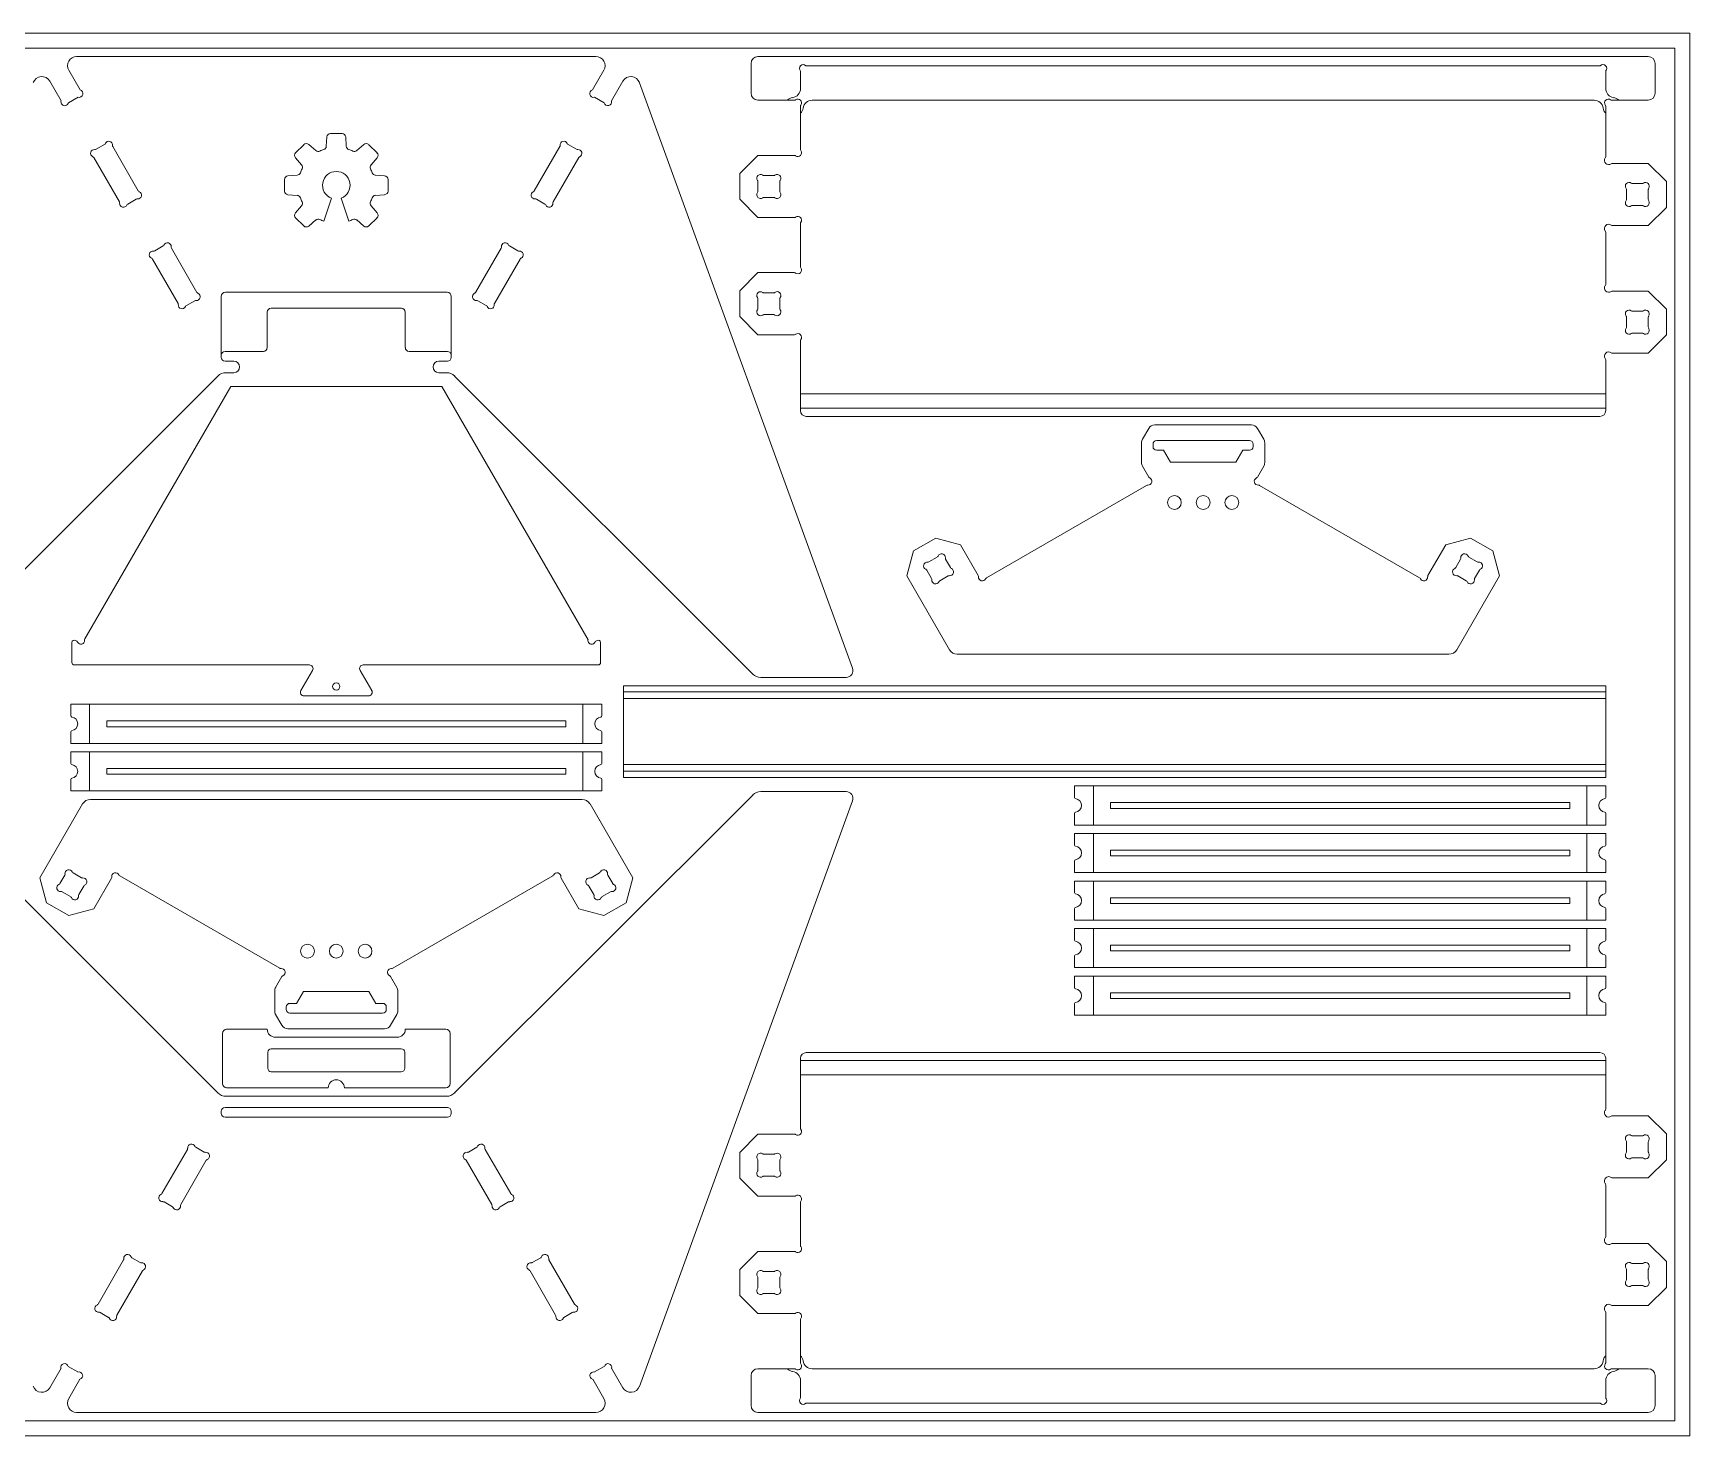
# Paper-space layout 'profile_outside' of a CAD drawing. Header units: millimetres. Extents: x -3 to 2437, y -2 to 1218.
# Drawn here: x 996 to 2437, y -2 to 1218 of the extents above; entities that cross this region are included whole.
import ezdxf

# ---------------------------------------------------------------- set-up
doc = ezdxf.new("R2010")
doc.units = ezdxf.units.MM

psp = doc.layouts.new('profile_outside')

# ---------------------------------------------------------------- linework, layer by layer
at = {"color": 7, "linetype": 'Continuous', "lineweight": 15}
for p, q in [((2436.7, 1218.3), (-3.3, 1218.3)), ((2436.7, -1.7), (2436.7, 1218.3)), ((2423.7, 1205.3), (9.7, 1205.3)), ((1485.7, 1198), (1034.3, 1198)), ((2400.6, 1198), (1626.6, 1198)), ((2423.7, 11.3), (2423.7, 1205.3)), ((1027.4, 1186), (1037.2, 1168.9)), ((1482.8, 1168.9), (1492.6, 1186)), ((1620.6, 1192), (1620.6, 1166)), ((1663.6, 1185.3), (1663.6, 1170.1)), ((2358.9, 1190), (1668.2, 1190)), ((2363.6, 1170.1), (2363.6, 1185.3)), ((2406.6, 1166), (2406.6, 1192)), ((1020.8, 1159.4), (1010.9, 1176.5)), ((1509.1, 1176.5), (1499.2, 1159.4)), ((1708.9, 666), (1523.5, 1175.2)), ((1035.5, 1162.6), (1027.1, 1157.7)), ((1492.9, 1157.7), (1484.5, 1162.6)), ((1626.6, 1160), (1652.3, 1160)), ((1658.3, 1160), (1652.3, 1160)), ((1663.6, 1148.7), (1663.6, 1154.7)), ((1673.7, 1160), (2353.4, 1160)), ((2363.6, 1154.7), (2363.6, 1148.7)), ((2374.9, 1160), (2368.8, 1160)), ((2374.9, 1160), (2400.6, 1160)), ((1663.6, 1148.7), (1663.6, 1117.3)), ((2363.6, 1110.8), (2363.6, 1148.7)), ((1251.8, 1128), (1251.3, 1119.9)), ((1265, 1131), (1255, 1131)), ((1268.7, 1119.9), (1268.2, 1128)), ((1049.2, 1110.1), (1071.4, 1071.6)), ((1058.5, 1121.5), (1051.2, 1117.3)), ((1087.9, 1081.1), (1065.7, 1119.6)), ((1224.5, 1109.9), (1229.8, 1103.8)), ((1231.7, 1121.3), (1224.6, 1114.3)), ((1242.2, 1116.2), (1236, 1121.5)), ((1284, 1121.5), (1277.8, 1116.2)), ((1295.4, 1114.3), (1288.3, 1121.3)), ((1290.2, 1103.8), (1295.5, 1109.9)), ((1454.3, 1119.6), (1432.1, 1081.1)), ((1448.6, 1071.6), (1470.8, 1110.1)), ((1468.8, 1117.3), (1461.5, 1121.5)), ((1626.6, 1112), (1610.7, 1096.2)), ((1658.3, 1112), (1626.6, 1112)), ((1226.1, 1094.7), (1218, 1094.1)), ((1302, 1094.1), (1293.9, 1094.7)), ((1610.7, 1096.2), (1610.7, 1073.8)), ((2400.6, 1105), (2369.4, 1105)), ((2416.4, 1089.2), (2400.6, 1105)), ((1215, 1091), (1215, 1081)), ((1305, 1081), (1305, 1091)), ((1626.6, 1089.2), (1626.6, 1080.8)), ((1640.3, 1094.5), (1631.8, 1094.5)), ((1645.6, 1080.8), (1645.6, 1089.2)), ((2381.6, 1082.2), (2381.6, 1073.8)), ((2395.3, 1087.5), (2386.8, 1087.5)), ((2400.6, 1073.8), (2400.6, 1082.2)), ((2416.4, 1066.8), (2416.4, 1089.2)), ((1078.7, 1069.7), (1086, 1073.9)), ((1218, 1077.8), (1226.1, 1077.2)), ((1229.8, 1068.2), (1224.5, 1062)), ((1249.2, 1054.8), (1255.7, 1074.8)), ((1264.3, 1074.8), (1270.8, 1054.8)), ((1295.5, 1062), (1290.2, 1068.2)), ((1293.9, 1077.2), (1302, 1077.8)), ((1434, 1073.9), (1441.3, 1069.7)), ((1610.7, 1073.8), (1626.6, 1058)), ((1631.8, 1075.5), (1640.3, 1075.5)), ((2386.8, 1068.5), (2395.3, 1068.5)), ((2400.6, 1051), (2416.4, 1066.8)), ((1224.6, 1057.7), (1231.7, 1050.6)), ((1236, 1050.5), (1242.2, 1055.8)), ((1277.8, 1055.8), (1284, 1050.5)), ((1288.3, 1050.6), (1295.4, 1057.7)), ((1626.6, 1058), (1658.3, 1058)), ((1663.6, 1052.7), (1663.6, 1015.3)), ((2363.6, 999.8), (2363.6, 1045.1)), ((2369.4, 1051), (2400.6, 1051)), ((1109.5, 1033.2), (1102.2, 1029)), ((1138.9, 992.8), (1116.7, 1031.3)), ((1403.3, 1031.3), (1381.1, 992.8)), ((1417.8, 1029), (1410.5, 1033.2)), ((1100.2, 1021.8), (1122.4, 983.3)), ((1397.6, 983.3), (1419.8, 1021.8)), ((1626.6, 1010), (1610.7, 994.2)), ((1658.3, 1010), (1626.6, 1010)), ((1610.7, 994.2), (1610.7, 971.8)), ((2400.6, 994), (2369.4, 994)), ((2416.4, 978.2), (2400.6, 994)), ((1129.7, 981.4), (1137, 985.6)), ((1160, 936.3), (1160, 989.3)), ((1356.3, 993), (1163.7, 993)), ((1360, 989.3), (1360, 936.3)), ((1383, 985.6), (1390.3, 981.4)), ((1626.6, 987.2), (1626.6, 978.8)), ((1640.3, 992.5), (1631.8, 992.5)), ((1645.6, 978.8), (1645.6, 987.2)), ((1200, 975.7), (1200, 944.8)), ((1316.7, 979), (1203.3, 979)), ((1320, 944.8), (1320, 975.7)), ((1610.7, 971.8), (1626.6, 956)), ((1631.8, 973.5), (1640.3, 973.5)), ((2381.6, 971.2), (2381.6, 962.8)), ((2395.3, 976.5), (2386.8, 976.5)), ((2400.6, 962.8), (2400.6, 971.2)), ((2416.4, 955.8), (2416.4, 978.2)), ((1626.6, 956), (1658.3, 956)), ((1663.6, 950.7), (1663.6, 904.5)), ((2386.8, 957.5), (2395.3, 957.5)), ((2400.6, 940), (2416.4, 955.8)), ((1196.7, 941.5), (1163.3, 941.5)), ((1356.7, 941.5), (1323.3, 941.5)), ((2369.4, 940), (2400.6, 940)), ((1170.9, 933), (1163.3, 933)), ((1164.1, 923), (1170.9, 923)), ((1356.7, 933), (1349.2, 933)), ((1349.2, 923), (1355.9, 923)), ((2363.6, 904.5), (2363.6, 934.1)), ((897.9, 660.9), (1157.1, 920)), ((1041.4, 691.4), (1168.2, 911)), ((1168.2, 911), (1351.8, 911)), ((1351.8, 911), (1478.9, 690.8)), ((1362.9, 920), (1622.1, 660.9)), ((2363.6, 904.5), (1663.6, 904.5)), ((1663.6, 904.5), (1663.6, 892)), ((2363.6, 904.5), (2363.6, 892)), ((1663.6, 892), (1663.6, 890)), ((2363.6, 892), (1663.6, 892)), ((1668.6, 885), (2358.6, 885)), ((2363.6, 890), (2363.6, 892)), ((1966.3, 874.6), (1960.9, 865.2)), ((2055.6, 877.6), (1971.5, 877.6)), ((2066.3, 865.2), (2060.8, 874.6)), ((1960.1, 862.2), (1960.1, 844.7)), ((1970.1, 860.9), (1970.1, 858.7)), ((2053.9, 864.1), (1973.2, 864.1)), ((1973.2, 855.6), (1979.1, 855.6)), ((1979.1, 855.6), (1985.1, 845.1)), ((2042, 845.1), (2048.1, 855.6)), ((2048.1, 855.6), (2053.9, 855.6)), ((2057.1, 858.7), (2057.1, 860.9)), ((2067.1, 844.7), (2067.1, 862.2)), ((1960.9, 841.7), (1966.3, 832.2)), ((1985.1, 845.1), (2042, 845.1)), ((2060.8, 832.2), (2066.3, 841.7)), ((1964.4, 825), (1825.3, 744.7)), ((2201.8, 744.7), (2062.7, 825)), ((1781.1, 779.2), (1761.7, 768)), ((1802.7, 773.4), (1781.1, 779.2)), ((2246.1, 779.2), (2224.5, 773.4)), ((2265.4, 768), (2246.1, 779.2)), ((1761.7, 768), (1755.9, 746.4)), ((1818.1, 746.6), (1802.7, 773.4)), ((2224.5, 773.4), (2209, 746.6)), ((2271.2, 746.4), (2265.4, 768)), ((1773.3, 751.3), (1777.5, 744)), ((1782.5, 762.7), (1775.2, 758.5)), ((1794, 753.5), (1789.7, 760.8)), ((2237.4, 760.8), (2233.2, 753.5)), ((2251.9, 758.5), (2244.6, 762.7)), ((2249.6, 744), (2253.8, 751.3)), ((1755.9, 746.4), (1793, 682.1)), ((1784.7, 742), (1792, 746.2)), ((2234.1, 682.1), (2271.2, 746.4)), ((2235.1, 746.2), (2242.4, 742)), ((1030.2, 670.9), (1030.2, 688.4)), ((1033.2, 690.2), (1034.4, 689.5)), ((1485, 689.2), (1486.8, 690.2)), ((1489.8, 688.4), (1489.8, 670.9)), ((1799.9, 678.1), (2227.2, 678.1)), ((1236.6, 668.9), (1032.2, 668.9)), ((1229.3, 646.7), (1239.3, 664.1)), ((1280.7, 664.1), (1290.8, 646.7)), ((1487.8, 668.9), (1283.4, 668.9)), ((1509.6, 650.6), (2363.6, 650.6)), ((1509.6, 645.3), (1509.6, 650.6)), ((1629.1, 658), (1703.2, 658)), ((2363.6, 645.3), (2363.6, 650.6)), ((1029.2, 624.5), (1029.2, 634.6)), ((1029.2, 634.6), (1045.6, 634.6)), ((1045.6, 600.6), (1045.6, 634.6)), ((1474.4, 634.6), (1045.6, 634.6)), ((1288, 641.9), (1232, 641.9)), ((1474.4, 600.6), (1474.4, 634.6)), ((1490.8, 634.6), (1474.4, 634.6)), ((1490.8, 624.5), (1490.8, 634.6)), ((1509.6, 639.5), (1509.6, 645.3)), ((1509.6, 645.3), (2363.6, 645.3)), ((1509.6, 639.5), (1509.6, 582.1)), ((1509.6, 639.5), (2363.6, 639.5)), ((2363.6, 639.5), (2363.6, 645.3)), ((2363.6, 582.1), (2363.6, 639.5)), ((1060.4, 615.1), (1060.4, 620.1)), ((1459.6, 620.1), (1060.4, 620.1)), ((1459.6, 615.1), (1459.6, 620.1)), ((1029.2, 600.6), (1029.2, 610.6)), ((1060.4, 615.1), (1459.6, 615.1)), ((1490.8, 600.6), (1490.8, 610.6)), ((1045.6, 600.6), (1029.2, 600.6)), ((1029.2, 583.1), (1029.2, 593.2)), ((1029.2, 593.2), (1045.6, 593.2)), ((1045.6, 600.6), (1474.4, 600.6)), ((1045.6, 559.2), (1045.6, 593.2)), ((1474.4, 593.2), (1045.6, 593.2)), ((1474.4, 600.6), (1490.8, 600.6)), ((1474.4, 559.2), (1474.4, 593.2)), ((1490.8, 593.2), (1474.4, 593.2)), ((1490.8, 583.1), (1490.8, 593.2)), ((1060.4, 573.7), (1060.4, 578.7)), ((1459.6, 578.7), (1060.4, 578.7)), ((1459.6, 573.7), (1459.6, 578.7)), ((1509.6, 582.1), (2363.6, 582.1)), ((1509.6, 576.3), (1509.6, 582.1)), ((1509.6, 576.3), (2363.6, 576.3)), ((1509.6, 571), (1509.6, 576.3)), ((2363.6, 576.3), (2363.6, 582.1)), ((2363.6, 571), (2363.6, 576.3)), ((1029.2, 559.2), (1029.2, 569.3)), ((1060.4, 573.7), (1459.6, 573.7)), ((1490.8, 559.2), (1490.8, 569.3)), ((1509.6, 571), (2363.6, 571)), ((1901.9, 553.6), (1901.9, 563.6)), ((1901.9, 563.6), (1918.4, 563.6)), ((1918.4, 529.6), (1918.4, 563.6)), ((2347.1, 563.6), (1918.4, 563.6)), ((2347.1, 529.6), (2347.1, 563.6)), ((2363.6, 563.6), (2347.1, 563.6)), ((2363.6, 553.6), (2363.6, 563.6)), ((1157.1, 296.6), (897.9, 555.7)), ((1039.4, 547.9), (1002.3, 483.6)), ((1045.6, 559.2), (1029.2, 559.2)), ((1045.6, 559.2), (1474.4, 559.2)), ((1473.6, 551.9), (1046.4, 551.9)), ((1622.1, 555.7), (1362.9, 296.6)), ((1474.4, 559.2), (1490.8, 559.2)), ((1517.7, 483.6), (1480.6, 547.9)), ((1523.5, 41.4), (1708.9, 550.6)), ((1703.2, 558.7), (1629.1, 558.7)), ((1933.2, 544.1), (1933.2, 549.1)), ((2332.3, 549.1), (1933.2, 549.1)), ((2332.3, 544.1), (2332.3, 549.1)), ((1901.9, 529.6), (1901.9, 539.7)), ((1933.2, 544.1), (2332.3, 544.1)), ((2363.6, 529.6), (2363.6, 539.7)), ((1918.4, 529.6), (1901.9, 529.6)), ((1901.9, 512.2), (1901.9, 522.3)), ((1901.9, 522.3), (1918.4, 522.3)), ((1918.4, 529.6), (2347.1, 529.6)), ((1918.4, 488.3), (1918.4, 522.3)), ((2347.1, 522.3), (1918.4, 522.3)), ((2347.1, 529.6), (2363.6, 529.6)), ((2347.1, 488.3), (2347.1, 522.3)), ((2363.6, 522.3), (2347.1, 522.3)), ((2363.6, 512.2), (2363.6, 522.3)), ((1933.2, 502.8), (1933.2, 507.8)), ((2332.3, 507.8), (1933.2, 507.8)), ((2332.3, 502.8), (2332.3, 507.8)), ((1901.9, 488.3), (1901.9, 498.3)), ((1933.2, 502.8), (2332.3, 502.8)), ((2363.6, 488.3), (2363.6, 498.3)), ((1002.3, 483.6), (1008.1, 462)), ((1023.9, 486), (1019.7, 478.7)), ((1038.5, 483.8), (1031.2, 488)), ((1036.2, 469.2), (1040.4, 476.5)), ((1049.1, 456.6), (1064.6, 483.4)), ((1071.8, 485.3), (1210.8, 405)), ((1309.2, 405), (1448.2, 485.3)), ((1455.5, 483.4), (1470.9, 456.6)), ((1479.6, 476.5), (1483.8, 469.2)), ((1488.8, 488), (1481.5, 483.8)), ((1500.3, 478.7), (1496.1, 486)), ((1511.9, 462), (1517.7, 483.6)), ((1918.4, 488.3), (1901.9, 488.3)), ((1901.9, 470.9), (1901.9, 480.9)), ((1901.9, 480.9), (1918.4, 480.9)), ((1918.4, 488.3), (2347.1, 488.3)), ((1918.4, 446.9), (1918.4, 480.9)), ((2347.1, 480.9), (1918.4, 480.9)), ((2347.1, 488.3), (2363.6, 488.3)), ((2347.1, 446.9), (2347.1, 480.9)), ((2363.6, 480.9), (2347.1, 480.9)), ((2363.6, 470.9), (2363.6, 480.9)), ((1008.1, 462), (1027.5, 450.8)), ((1021.7, 471.5), (1029, 467.3)), ((1491, 467.3), (1498.3, 471.5)), ((1492.5, 450.8), (1511.9, 462)), ((1933.2, 461.4), (1933.2, 466.4)), ((2332.3, 466.4), (1933.2, 466.4)), ((1933.2, 461.4), (2332.3, 461.4)), ((2332.3, 461.4), (2332.3, 466.4)), ((1027.5, 450.8), (1049.1, 456.6)), ((1470.9, 456.6), (1492.5, 450.8)), ((1901.9, 446.9), (1901.9, 457)), ((1918.4, 446.9), (1901.9, 446.9)), ((1918.4, 446.9), (2347.1, 446.9)), ((2347.1, 446.9), (2363.6, 446.9)), ((2363.6, 446.9), (2363.6, 457)), ((1901.9, 429.5), (1901.9, 439.6)), ((1901.9, 439.6), (1918.4, 439.6)), ((1918.4, 405.6), (1918.4, 439.6)), ((2347.1, 439.6), (1918.4, 439.6)), ((2347.1, 405.6), (2347.1, 439.6)), ((2363.6, 439.6), (2347.1, 439.6)), ((2363.6, 429.5), (2363.6, 439.6)), ((1933.2, 420.1), (1933.2, 425.1)), ((2332.3, 425.1), (1933.2, 425.1)), ((1933.2, 420.1), (2332.3, 420.1)), ((2332.3, 420.1), (2332.3, 425.1)), ((1901.9, 405.6), (1901.9, 415.7)), ((1918.4, 405.6), (1901.9, 405.6)), ((1918.4, 405.6), (2347.1, 405.6)), ((2347.1, 405.6), (2363.6, 405.6)), ((2363.6, 405.6), (2363.6, 415.7)), ((1212.8, 397.8), (1207.3, 388.3)), ((1312.7, 388.3), (1307.2, 397.8)), ((1901.9, 388.2), (1901.9, 398.2)), ((1901.9, 398.2), (1918.4, 398.2)), ((1918.4, 364.2), (1918.4, 398.2)), ((2347.1, 398.2), (1918.4, 398.2)), ((2347.1, 364.2), (2347.1, 398.2)), ((2363.6, 398.2), (2347.1, 398.2)), ((2363.6, 388.2), (2363.6, 398.2)), ((1206.5, 385.3), (1206.5, 367.8)), ((1231.6, 384.9), (1225.5, 374.4)), ((1288.4, 384.9), (1231.6, 384.9)), ((1294.5, 374.4), (1288.4, 384.9)), ((1313.5, 367.8), (1313.5, 385.3)), ((1933.2, 378.7), (1933.2, 383.7)), ((2332.3, 383.7), (1933.2, 383.7)), ((1933.2, 378.7), (2332.3, 378.7)), ((2332.3, 378.7), (2332.3, 383.7)), ((1207.3, 364.8), (1212.8, 355.4)), ((1216.5, 371.3), (1216.5, 369.1)), ((1225.5, 374.4), (1219.7, 374.4)), ((1219.7, 365.9), (1300.3, 365.9)), ((1300.3, 374.4), (1294.5, 374.4)), ((1303.5, 369.1), (1303.5, 371.3)), ((1307.2, 355.4), (1312.7, 364.8)), ((1901.9, 364.2), (1901.9, 374.3)), ((1918.4, 364.2), (1901.9, 364.2)), ((1918.4, 364.2), (2347.1, 364.2)), ((2347.1, 364.2), (2363.6, 364.2)), ((2363.6, 364.2), (2363.6, 374.3)), ((1161, 348.4), (1161, 304.7)), ((1200, 352), (1164.7, 352)), ((1218, 352.4), (1302, 352.4)), ((1320, 352), (1355.3, 352)), ((1359, 348.4), (1359, 304.7)), ((1200.5, 318), (1200.5, 332)), ((1203.5, 335), (1316.5, 335)), ((1313, 345), (1207, 345)), ((1319.5, 318), (1319.5, 332)), ((1668.6, 331.7), (2358.6, 331.7)), ((1663.6, 324.7), (1663.6, 326.7)), ((2363.6, 324.7), (1663.6, 324.7)), ((1663.6, 312.2), (1663.6, 324.7)), ((2363.6, 326.7), (2363.6, 324.7)), ((2363.6, 312.2), (2363.6, 324.7)), ((1316.5, 315), (1203.5, 315)), ((1663.6, 266), (1663.6, 312.2)), ((2363.6, 312.2), (1663.6, 312.2)), ((2363.6, 312.2), (2363.6, 282.5)), ((1355.9, 293.7), (1164.1, 293.7)), ((1164.7, 301), (1253, 301)), ((1355.3, 301), (1267, 301)), ((1160, 280.7), (1160, 278.7)), ((1163.3, 283.9), (1356.7, 283.9)), ((1356.7, 275.4), (1163.3, 275.4)), ((1360, 280.7), (1360, 278.7)), ((2369.4, 276.7), (2400.6, 276.7)), ((2400.6, 276.7), (2416.4, 260.9)), ((1610.7, 244.9), (1626.6, 260.7)), ((1626.6, 260.7), (1658.3, 260.7)), ((2416.4, 260.9), (2416.4, 238.5)), ((1130.6, 247.5), (1108.4, 209)), ((1145.1, 245.2), (1137.8, 249.4)), ((1382.2, 249.4), (1374.9, 245.2)), ((1411.6, 209), (1389.4, 247.5)), ((1610.7, 222.5), (1610.7, 244.9)), ((2381.6, 245.5), (2381.6, 253.9)), ((2386.8, 259.2), (2395.3, 259.2)), ((2400.6, 253.9), (2400.6, 245.5)), ((1124.8, 199.5), (1147, 238)), ((1373, 238), (1395.2, 199.5)), ((1626.6, 229.5), (1626.6, 237.9)), ((1631.8, 243.2), (1640.3, 243.2)), ((1645.6, 237.9), (1645.6, 229.5)), ((2395.3, 240.2), (2386.8, 240.2)), ((2416.4, 238.5), (2400.6, 222.7)), ((1626.6, 206.7), (1610.7, 222.5)), ((1640.3, 224.2), (1631.8, 224.2)), ((2363.6, 216.8), (2363.6, 171.5)), ((2400.6, 222.7), (2369.4, 222.7)), ((1110.3, 201.8), (1117.6, 197.6)), ((1402.4, 197.6), (1409.7, 201.8)), ((1658.3, 206.7), (1626.6, 206.7)), ((1663.6, 164), (1663.6, 201.4)), ((1610.7, 142.9), (1626.6, 158.7)), ((1626.6, 158.7), (1658.3, 158.7)), ((2369.4, 165.7), (2400.6, 165.7)), ((2400.6, 165.7), (2416.4, 149.9)), ((1075.1, 151.3), (1052.9, 112.9)), ((1089.6, 149.1), (1082.3, 153.3)), ((1437.7, 153.3), (1430.4, 149.1)), ((1467.1, 112.9), (1444.9, 151.3)), ((2386.8, 148.2), (2395.3, 148.2)), ((2416.4, 149.9), (2416.4, 127.5)), ((1069.3, 103.4), (1091.5, 141.8)), ((1428.5, 141.8), (1450.7, 103.4)), ((1610.7, 120.5), (1610.7, 142.9)), ((1626.6, 127.5), (1626.6, 135.9)), ((1631.8, 141.2), (1640.3, 141.2)), ((1645.6, 135.9), (1645.6, 127.5)), ((2381.6, 134.5), (2381.6, 142.9)), ((2400.6, 142.9), (2400.6, 134.5)), ((1626.6, 104.7), (1610.7, 120.5)), ((1640.3, 122.2), (1631.8, 122.2)), ((2395.3, 129.2), (2386.8, 129.2)), ((2416.4, 127.5), (2400.6, 111.7)), ((1054.8, 105.6), (1062.1, 101.4)), ((1457.9, 101.4), (1465.2, 105.6)), ((1658.3, 104.7), (1626.6, 104.7)), ((2363.6, 105.8), (2363.6, 68)), ((2400.6, 111.7), (2369.4, 111.7)), ((1663.6, 68), (1663.6, 99.4)), ((1027, 58.8), (1035.4, 53.9)), ((1484.6, 53.9), (1493, 58.8)), ((1663.6, 68), (1663.6, 62)), ((2363.6, 62), (2363.6, 68)), ((1010.9, 40.2), (1020.7, 57.1)), ((1037.1, 47.6), (1027.4, 30.7)), ((1492.6, 30.7), (1482.9, 47.6)), ((1499.3, 57.1), (1509.1, 40.2)), ((1620.6, 24.7), (1620.6, 50.7)), ((1626.6, 56.7), (1652.3, 56.7)), ((1658.3, 56.7), (1652.3, 56.7)), ((1663.6, 31.3), (1663.6, 46.5)), ((1673.7, 56.7), (2353.4, 56.7)), ((2363.6, 46.5), (2363.6, 31.3)), ((2374.9, 56.7), (2368.8, 56.7)), ((2374.9, 56.7), (2400.6, 56.7)), ((2406.6, 50.7), (2406.6, 24.7)), ((1034.3, 18.7), (1485.7, 18.7)), ((2400.6, 18.7), (1626.6, 18.7)), ((2358.9, 26.7), (1668.2, 26.7)), ((9.7, 11.3), (2423.7, 11.3)), ((-3.3, -1.7), (2436.7, -1.7))]:
    psp.add_line(p, q, dxfattribs=at)
for centre, radius in [((1988.6, 810.1), 6), ((2013.6, 810.1), 6), ((2038.6, 810.1), 6), ((1260, 650.1), 3.17), ((1235, 419.9), 6), ((1260, 419.9), 6), ((1285, 419.9), 6)]:
    psp.add_circle(centre, radius, dxfattribs=at)
for centre, radius, start, end in [((1034.3, 1190), 8, 90, 210), ((1485.7, 1190), 8, 330, 90), ((1626.6, 1192), 6, 90, 180), ((2400.6, 1192), 6, 0, 90), ((1665.9, 1187.7), 3.28, 45, 225), ((2361.2, 1187.7), 3.28, 315, 135), ((1004, 1172.5), 8, 30, 160), ((1036.4, 1165.7), 3.28, 255, 75), ((1483.6, 1165.7), 3.27, 105, 285), ((1516, 1172.5), 8, 20, 150), ((1655.6, 1170.1), 8, 278.4211, 0), ((2371.6, 1170.1), 8, 180, 261.5789), ((1023.9, 1158.5), 3.28, 165, 345), ((1496.1, 1158.5), 3.28, 195, 15), ((1626.6, 1166), 6, 180, 270), ((1657.9, 1154.3), 8, 98.4211, 135), ((1658.3, 1161.8), 1.8, 270, 305.8072), ((1661.2, 1157.7), 3.28, 324.1928, 125.8072), ((1665.4, 1154.7), 1.8, 144.1928, 180), ((1657.9, 1154.3), 8, 315, 351.5789), ((1673.7, 1152), 8, 90, 171.5789), ((2353.4, 1152), 8, 8.4211, 90), ((2369.2, 1154.3), 8, 188.4211, 225), ((2365.9, 1157.7), 3.28, 54.1928, 215.8072), ((2361.8, 1154.7), 1.8, 0, 35.8072), ((2368.8, 1161.8), 1.8, 234.1928, 270), ((2369.2, 1154.3), 8, 45, 81.5789), ((2400.6, 1166), 6, 270, 0), ((1062.2, 1121), 3.27, 354.1928, 155.8072), ((1255, 1127.8), 3.18, 90, 176), ((1265, 1127.8), 3.18, 4, 90), ((1457.8, 1121), 3.27, 24.1928, 185.8072), ((1049.7, 1113.8), 3.27, 84.1928, 245.8072), ((1047.7, 1109.2), 1.8, 30, 65.8072), ((1050.3, 1118.9), 1.8, 264.1928, 300), ((1057.6, 1123.1), 1.8, 300, 335.8072), ((1067.2, 1120.5), 1.8, 174.1928, 210), ((1226.9, 1112), 3.18, 135, 221), ((1234, 1119.1), 3.18, 49, 135), ((1244.3, 1118.5), 3.17, 229, 295.7922), ((1260, 1086), 33, 109.2078, 115.7922), ((1248.1, 1120.1), 3.17, 289.2078, 356), ((1271.9, 1120.1), 3.18, 184, 250.7922), ((1260, 1086), 33, 64.2078, 70.7922), ((1275.7, 1118.5), 3.17, 244.2078, 311), ((1286, 1119.1), 3.18, 45, 131), ((1293.1, 1112), 3.17, 319, 45), ((1452.8, 1120.5), 1.8, 330, 5.8072), ((1462.4, 1123.1), 1.8, 204.1928, 240), ((1469.7, 1118.9), 1.8, 240, 275.8072), ((1470.3, 1113.8), 3.27, 294.1928, 95.8072), ((1472.3, 1109.2), 1.8, 114.1928, 150), ((1658.3, 1110.2), 1.8, 54.1928, 90), ((1661.2, 1114.3), 3.28, 234.1928, 35.8072), ((1665.4, 1117.3), 1.8, 180, 215.8072), ((2366.2, 1107.6), 3.68, 143.4561, 306.5439), ((2361.8, 1110.8), 1.8, 323.4561, 0), ((1225.8, 1097.9), 3.17, 274, 340.7922), ((1260, 1086), 33, 154.2078, 160.7922), ((1227.4, 1101.7), 3.18, 334.2078, 41), ((1260, 1086), 12, 290.9596, 249.0404), ((1292.6, 1101.7), 3.18, 139, 205.7922), ((1260, 1086), 33, 19.2078, 25.7922), ((1294.2, 1097.9), 3.17, 199.2078, 266), ((1628.9, 1092.2), 3.27, 54.1928, 215.8072), ((1631.8, 1096.3), 1.8, 234.1928, 270), ((1640.3, 1096.3), 1.8, 270, 305.8072), ((1643.2, 1092.2), 3.28, 324.1928, 125.8072), ((2369.4, 1103.2), 1.8, 90, 126.5439), ((1087.4, 1077.4), 3.27, 264.1928, 65.8072), ((1089.5, 1082), 1.8, 210, 245.8072), ((1218.2, 1091), 3.17, 94, 180), ((1218.2, 1081), 3.17, 180, 266), ((1301.8, 1091), 3.17, 0, 86), ((1301.8, 1081), 3.17, 274, 0), ((1432.6, 1077.4), 3.27, 114.1928, 275.8072), ((1430.6, 1082), 1.8, 294.1928, 330), ((1624.8, 1089.2), 1.8, 0, 35.8072), ((1624.8, 1080.8), 1.8, 324.1928, 0), ((1647.4, 1089.2), 1.8, 144.1928, 180), ((1647.4, 1080.8), 1.8, 180, 215.8072), ((2383.9, 1085.2), 3.28, 54.1928, 215.8072), ((2379.8, 1082.2), 1.8, 0, 35.8072), ((2386.8, 1089.3), 1.8, 234.1928, 270), ((2395.3, 1089.3), 1.8, 270, 305.8072), ((2398.2, 1085.2), 3.28, 324.1928, 125.8072), ((2402.4, 1082.2), 1.8, 144.1928, 180), ((1069.9, 1070.7), 1.8, 354.1928, 30), ((1074.9, 1070.2), 3.28, 174.1928, 335.8072), ((1079.6, 1068.1), 1.8, 120, 155.8072), ((1086.9, 1072.3), 1.8, 84.1928, 120), ((1225.8, 1074.1), 3.18, 19.2078, 86), ((1260, 1086), 33, 199.2078, 205.7922), ((1227.4, 1070.2), 3.18, 319, 25.7922), ((1292.6, 1070.2), 3.18, 154.2078, 221), ((1260, 1086), 33, 334.2078, 340.7922), ((1294.2, 1074.1), 3.17, 94, 160.7922), ((1433.1, 1072.3), 1.8, 60, 95.8072), ((1440.4, 1068.1), 1.8, 24.1928, 60), ((1445.1, 1070.2), 3.28, 204.1928, 5.8072), ((1450.1, 1070.7), 1.8, 150, 185.8072), ((1628.9, 1077.8), 3.28, 144.1928, 305.8072), ((1631.8, 1073.7), 1.8, 90, 125.8072), ((1640.3, 1073.7), 1.8, 54.1928, 90), ((1643.2, 1077.8), 3.28, 234.1928, 35.8072), ((2383.9, 1070.8), 3.28, 144.1928, 305.8072), ((2379.8, 1073.8), 1.8, 324.1928, 0), ((2386.8, 1066.7), 1.8, 90, 125.8072), ((2395.3, 1066.7), 1.8, 54.1928, 90), ((2398.2, 1070.8), 3.28, 234.1928, 35.8072), ((2402.4, 1073.8), 1.8, 180, 215.8072), ((1226.9, 1059.9), 3.17, 139, 225), ((1244.3, 1053.4), 3.17, 64.2078, 131), ((1260, 1086), 33, 244.2078, 250.9242), ((1260, 1086), 33, 289.0758, 295.7922), ((1275.7, 1053.4), 3.17, 49, 115.7922), ((1293.1, 1059.9), 3.18, 315, 41), ((1658.3, 1059.8), 1.8, 270, 305.8072), ((1661.2, 1055.7), 3.28, 324.1928, 125.8072), ((1665.4, 1052.7), 1.8, 144.1928, 180), ((2366.2, 1048.4), 3.68, 53.4561, 216.5439), ((1234, 1052.9), 3.18, 225, 311), ((1286, 1052.9), 3.18, 229, 315), ((2361.8, 1045.1), 1.8, 0, 36.5439), ((2369.4, 1052.8), 1.8, 233.4561, 270), ((1100.7, 1025.5), 3.27, 84.1928, 245.8072), ((1101.3, 1030.5), 1.8, 264.1928, 300), ((1108.6, 1034.8), 1.8, 300, 335.8072), ((1113.2, 1032.7), 3.28, 354.1928, 155.8072), ((1118.2, 1032.2), 1.8, 174.1928, 210), ((1401.8, 1032.2), 1.8, 330, 5.8072), ((1406.8, 1032.7), 3.28, 24.1928, 185.8072), ((1411.4, 1034.8), 1.8, 204.1928, 240), ((1418.7, 1030.5), 1.8, 240, 275.8072), ((1419.3, 1025.5), 3.27, 294.1928, 95.8072), ((1098.7, 1020.9), 1.8, 30, 65.8072), ((1421.3, 1020.9), 1.8, 114.1928, 150), ((1658.3, 1008.2), 1.8, 54.1928, 90), ((1661.2, 1012.3), 3.28, 234.1928, 35.8072), ((1665.4, 1015.3), 1.8, 180, 215.8072), ((2366.2, 996.6), 3.68, 143.4561, 306.5439), ((2361.8, 999.8), 1.8, 323.4561, 0), ((2369.4, 992.2), 1.8, 90, 126.5439), ((1120.9, 982.4), 1.8, 354.1928, 30), ((1125.9, 981.9), 3.28, 174.1928, 335.8072), ((1130.6, 979.8), 1.8, 120, 155.8072), ((1137.9, 984), 1.8, 84.1928, 120), ((1138.4, 989.1), 3.28, 264.1928, 65.8072), ((1140.5, 993.7), 1.8, 210, 245.8072), ((1163.7, 989.3), 3.68, 90, 180), ((1356.3, 989.3), 3.68, 0, 90), ((1381.6, 989.1), 3.28, 114.1928, 275.8072), ((1379.6, 993.7), 1.8, 294.1928, 330), ((1382.1, 984), 1.8, 60, 95.8072), ((1389.4, 979.8), 1.8, 24.1928, 60), ((1394.1, 981.9), 3.28, 204.1928, 5.8072), ((1399.1, 982.4), 1.8, 150, 185.8072), ((1628.9, 990.2), 3.27, 54.1928, 215.8072), ((1624.8, 987.2), 1.8, 360, 35.8072), ((1631.8, 994.3), 1.8, 234.1928, 270), ((1640.3, 994.3), 1.8, 270, 305.8072), ((1643.2, 990.2), 3.28, 324.1928, 125.8072), ((1647.4, 987.2), 1.8, 144.1928, 180), ((1203.3, 975.7), 3.28, 90, 180), ((1316.7, 975.7), 3.28, 0, 90), ((1628.9, 975.8), 3.28, 144.1928, 305.8072), ((1624.8, 978.8), 1.8, 324.1928, 0), ((1631.8, 971.7), 1.8, 90, 125.8072), ((1640.3, 971.7), 1.8, 54.1928, 90), ((1643.2, 975.8), 3.28, 234.1928, 35.8072), ((1647.4, 978.8), 1.8, 180, 215.8072), ((2383.9, 974.2), 3.28, 54.1928, 215.8072), ((2379.8, 971.2), 1.8, 0, 35.8072), ((2386.8, 978.3), 1.8, 234.1928, 270), ((2395.3, 978.3), 1.8, 270, 305.8072), ((2398.2, 974.2), 3.28, 324.1928, 125.8072), ((2402.4, 971.2), 1.8, 144.1928, 180), ((1658.3, 957.8), 1.8, 270, 305.8072), ((1661.2, 953.7), 3.28, 324.1928, 125.8072), ((1665.4, 950.7), 1.8, 144.1928, 180), ((2383.9, 959.8), 3.28, 144.1928, 305.8072), ((2379.8, 962.8), 1.8, 324.1928, 0), ((2386.8, 955.7), 1.8, 90, 125.8072), ((2395.3, 955.7), 1.8, 54.1928, 90), ((2398.2, 959.8), 3.27, 234.1928, 35.8072), ((2402.4, 962.8), 1.8, 180, 215.8072), ((1163.3, 938.2), 3.28, 90, 180), ((1163.3, 936.3), 3.28, 180, 270), ((1196.7, 944.8), 3.28, 270, 0), ((1323.3, 944.8), 3.27, 180, 270), ((1356.7, 938.2), 3.28, 0, 90), ((1356.7, 936.3), 3.28, 270, 0), ((2366.2, 937.4), 3.68, 53.4561, 216.5439), ((2369.4, 941.8), 1.8, 233.4561, 270), ((1164.1, 913), 10, 90, 135), ((1170.9, 928), 5, 270, 90), ((1349.2, 928), 5, 90, 270), ((1355.9, 913), 10, 45, 90), ((2361.8, 934.1), 1.8, 0, 36.5439), ((1668.6, 890), 5, 180, 270), ((2358.6, 890), 5, 270, 0), ((1966.1, 862.2), 6, 150, 180), ((1971.5, 871.6), 6, 90, 150), ((2055.6, 871.6), 6, 30, 90), ((2061.1, 862.2), 6, 0, 30), ((1973.2, 860.9), 3.18, 90, 180), ((1973.2, 858.7), 3.18, 180, 270), ((2053.9, 860.9), 3.17, 0, 90), ((2053.9, 858.7), 3.17, 270, 0), ((1966.1, 844.7), 6, 180, 210), ((2061.1, 844.7), 6, 330, 0), ((1965.3, 823.4), 1.8, 84.1928, 120), ((1965.8, 828.5), 3.27, 264.1928, 65.8072), ((1967.9, 833.1), 1.8, 210, 245.8072), ((2061.3, 828.5), 3.27, 114.1928, 275.8072), ((2059.2, 833.1), 1.8, 294.1928, 330), ((2061.8, 823.4), 1.8, 60, 95.8072), ((1781.6, 764.3), 1.8, 300, 335.8072), ((1786.3, 762.2), 3.28, 354.1928, 155.8072), ((2240.9, 762.2), 3.28, 24.1928, 185.8072), ((2245.5, 764.3), 1.8, 204.1928, 240), ((1773.8, 755), 3.27, 84.1928, 245.8072), ((1771.7, 750.4), 1.8, 30, 65.8072), ((1774.3, 760), 1.8, 264.1928, 300), ((1791.3, 761.7), 1.8, 174.1928, 210), ((1793.4, 749.7), 3.27, 264.1928, 65.8072), ((1795.5, 754.4), 1.8, 210, 245.8072), ((2233.7, 749.7), 3.28, 114.1928, 275.8072), ((2231.6, 754.4), 1.8, 294.1928, 330), ((2235.8, 761.7), 1.8, 330, 5.8072), ((2252.8, 760), 1.8, 240, 275.8072), ((2253.3, 755), 3.27, 294.1928, 95.8072), ((2255.4, 750.4), 1.8, 114.1928, 150), ((1775.9, 743.1), 1.8, 354.1928, 30), ((1781, 742.6), 3.28, 174.1928, 335.8072), ((1785.6, 740.5), 1.8, 120, 155.8072), ((1792.9, 744.7), 1.8, 84.1928, 120), ((1816.6, 745.7), 1.8, 354.1928, 30), ((1821.6, 745.2), 3.27, 174.1928, 335.8072), ((1826.2, 743.1), 1.8, 120, 155.8072), ((2200.9, 743.1), 1.8, 24.1928, 60), ((2205.5, 745.2), 3.28, 204.1928, 5.8072), ((2210.6, 745.7), 1.8, 150, 185.8072), ((2234.2, 744.7), 1.8, 60, 95.8072), ((2241.5, 740.5), 1.8, 24.1928, 60), ((2246.1, 742.6), 3.28, 204.1928, 5.8072), ((2251.2, 743.1), 1.8, 150, 185.8072), ((1043, 690.5), 1.8, 150, 185.6022), ((1032.2, 688.4), 2, 60, 180), ((1033.5, 687.9), 1.8, 24.3978, 60), ((1038, 690), 3.17, 204.3978, 5.6022), ((1482, 690), 3.18, 165, 345), ((1487.8, 688.4), 2, 0, 120), ((1799.9, 686.1), 8, 210, 270), ((2227.2, 686.1), 8, 270, 330), ((1032.2, 670.9), 2, 180, 270), ((1236.6, 665.7), 3.17, 330, 90), ((1283.4, 665.7), 3.17, 90, 210), ((1487.8, 670.9), 2, 270, 0), ((1703.2, 664), 6, 270, 20), ((1629.1, 668), 10, 225, 270), ((1232, 645.1), 3.18, 150, 270), ((1288, 645.1), 3.18, 270, 30), ((1030.2, 624.5), 1, 180, 261.7868), ((1029.2, 617.6), 6, 278.2132, 81.7868), ((1490.8, 617.6), 6, 98.2132, 261.7868), ((1489.8, 624.5), 1, 278.2132, 0), ((1030.2, 610.6), 1, 98.2132, 180), ((1489.8, 610.6), 1, 0, 81.7868), ((1030.2, 583.1), 1, 180, 261.7868), ((1029.2, 576.2), 6, 278.2132, 81.7868), ((1490.8, 576.2), 6, 98.2132, 261.7868), ((1489.8, 583.1), 1, 278.2132, 0), ((1030.2, 569.3), 1, 98.2132, 180), ((1489.8, 569.3), 1, 0, 81.7868), ((1046.4, 543.9), 8, 90, 150), ((1473.6, 543.9), 8, 30, 90), ((1629.1, 548.7), 10, 90, 135), ((1703.2, 552.7), 6, 340, 90), ((1902.9, 553.6), 1, 180, 261.7868), ((1901.9, 546.6), 6, 278.2132, 81.7868), ((2363.6, 546.6), 6, 98.2132, 261.7868), ((2362.6, 553.6), 1, 278.2132, 0), ((1902.9, 539.7), 1, 98.2132, 180), ((2362.6, 539.7), 1, 0, 81.7868), ((1902.9, 512.2), 1, 180, 261.7868), ((1901.9, 505.3), 6, 278.2132, 81.7868), ((2363.6, 505.3), 6, 98.2132, 261.7868), ((2362.6, 512.2), 1, 278.2132, 0), ((1027.4, 487.4), 3.28, 24.1928, 185.8072), ((1492.6, 487.4), 3.28, 354.1928, 155.8072), ((1902.9, 498.3), 1, 98.2132, 180), ((2362.6, 498.3), 1, 0, 81.7868), ((1020.2, 475), 3.28, 114.1928, 275.8072), ((1018.2, 479.6), 1.8, 294.1928, 330), ((1022.4, 486.9), 1.8, 330, 5.8072), ((1032.1, 489.5), 1.8, 204.1928, 240), ((1039.4, 485.3), 1.8, 240, 275.8072), ((1039.9, 480.3), 3.28, 294.1928, 95.8072), ((1042, 475.6), 1.8, 114.1928, 150), ((1063, 484.3), 1.8, 330, 5.8072), ((1068, 484.8), 3.28, 24.1928, 185.8072), ((1072.7, 486.9), 1.8, 204.1928, 240), ((1447.3, 486.9), 1.8, 300, 335.8072), ((1452, 484.8), 3.27, 354.1928, 155.8072), ((1457, 484.3), 1.8, 174.1928, 210), ((1480.1, 480.3), 3.28, 84.1928, 245.8072), ((1478.1, 475.6), 1.8, 30, 65.8072), ((1480.6, 485.3), 1.8, 264.1928, 300), ((1487.9, 489.5), 1.8, 300, 335.8072), ((1497.6, 486.9), 1.8, 174.1928, 210), ((1499.8, 475), 3.28, 264.1928, 65.8072), ((1501.8, 479.6), 1.8, 210, 245.8072), ((1020.8, 470), 1.8, 60, 95.8072), ((1028.1, 465.7), 1.8, 24.1928, 60), ((1032.7, 467.8), 3.28, 204.1928, 5.8072), ((1037.7, 468.3), 1.8, 150, 185.8072), ((1482.3, 468.3), 1.8, 354.1928, 30), ((1487.3, 467.8), 3.28, 174.1928, 335.8072), ((1491.9, 465.7), 1.8, 120, 155.8072), ((1499.2, 470), 1.8, 84.1928, 120), ((1902.9, 470.9), 1, 180, 261.7868), ((1901.9, 463.9), 6, 278.2132, 81.7868), ((2363.6, 463.9), 6, 98.2132, 261.7868), ((2362.6, 470.9), 1, 278.2132, 0), ((1902.9, 457), 1, 98.2132, 180), ((2362.6, 457), 1, 0, 81.7868), ((1902.9, 429.5), 1, 180, 261.7868), ((1901.9, 422.6), 6, 278.2132, 81.7868), ((2363.6, 422.6), 6, 98.2132, 261.7868), ((2362.6, 429.5), 1, 278.2132, 0), ((1211.7, 406.6), 1.8, 240, 275.8072), ((1212.3, 401.5), 3.27, 294.1928, 95.8072), ((1307.8, 401.5), 3.27, 84.1928, 245.8072), ((1308.3, 406.6), 1.8, 264.1928, 300), ((1902.9, 415.7), 1, 98.2132, 180), ((2362.6, 415.7), 1, 0, 81.7868), ((1214.3, 396.9), 1.8, 114.1928, 150), ((1305.7, 396.9), 1.8, 30, 65.8072), ((1212.5, 385.3), 6, 150, 180), ((1307.5, 385.3), 6, 0, 30), ((1902.9, 388.2), 1, 180, 261.7868), ((1902.9, 374.3), 1, 98.2132, 180), ((1901.9, 381.2), 6, 278.2132, 81.7868), ((2363.6, 381.2), 6, 98.2132, 261.7868), ((2362.6, 388.2), 1, 278.2132, 0), ((2362.6, 374.3), 1, 0, 81.7868), ((1212.5, 367.8), 6, 180, 210), ((1219.7, 371.3), 3.18, 90, 180), ((1219.7, 369.1), 3.18, 180, 270), ((1300.3, 371.3), 3.18, 0, 90), ((1300.3, 369.1), 3.18, 270, 0), ((1307.5, 367.8), 6, 330, 0), ((1164.7, 348.4), 3.67, 90, 180), ((1207, 352), 7, 180, 270), ((1218, 358.4), 6, 210, 270), ((1302, 358.4), 6, 270, 330), ((1313, 352), 7, 270, 0), ((1355.3, 348.4), 3.67, 0, 90), ((1203.5, 332), 3, 90, 180), ((1316.5, 332), 3, 360, 90), ((1668.6, 326.7), 5, 90, 180), ((2358.6, 326.7), 5, 0, 90), ((1203.5, 318), 3, 180, 270), ((1316.5, 318), 3, 270, 0), ((1164.7, 304.7), 3.68, 180, 270), ((1260, 301), 7, 0, 180), ((1355.3, 304.7), 3.68, 270, 0), ((1164.1, 303.7), 10, 225, 270), ((1355.9, 303.7), 10, 270, 315), ((1163.3, 280.7), 3.28, 90, 180), ((1163.3, 278.7), 3.28, 180, 270), ((1356.7, 280.7), 3.28, 0, 90), ((1356.7, 278.7), 3.28, 270, 0), ((2366.2, 279.3), 3.68, 143.4561, 306.5439), ((2361.8, 282.5), 1.8, 323.4561, 0), ((2369.4, 274.9), 1.8, 90, 126.5439), ((1658.3, 258.9), 1.8, 54.1928, 90), ((1661.2, 263), 3.28, 234.1928, 35.8072), ((1665.4, 266), 1.8, 180, 215.8072), ((2383.9, 256.9), 3.28, 54.1928, 215.8072), ((2386.8, 261), 1.8, 234.1928, 270), ((2395.3, 261), 1.8, 270, 305.8072), ((2398.2, 256.9), 3.28, 324.1928, 125.8072), ((1129, 248.4), 1.8, 330, 5.8072), ((1134.1, 248.9), 3.28, 24.1928, 185.8072), ((1138.7, 251), 1.8, 204.1928, 240), ((1146, 246.7), 1.8, 240, 275.8072), ((1146.5, 241.7), 3.28, 294.1928, 95.8072), ((1373.5, 241.7), 3.28, 84.1928, 245.8072), ((1374, 246.7), 1.8, 264.1928, 300), ((1381.3, 251), 1.8, 300, 335.8072), ((1385.9, 248.9), 3.28, 354.1928, 155.8072), ((1391, 248.4), 1.8, 174.1928, 210), ((2379.8, 253.9), 1.8, 360, 35.8072), ((2379.8, 245.5), 1.8, 324.1928, 0), ((2402.4, 253.9), 1.8, 144.1928, 180), ((2402.4, 245.5), 1.8, 180, 215.8072), ((1148.6, 237.1), 1.8, 114.1928, 150), ((1371.4, 237.1), 1.8, 30, 65.8072), ((1628.9, 240.9), 3.28, 54.1928, 215.8072), ((1624.8, 237.9), 1.8, 360, 35.8072), ((1631.8, 245), 1.8, 234.1928, 270), ((1640.3, 245), 1.8, 270, 305.8072), ((1643.2, 240.9), 3.27, 324.1928, 125.8072), ((1647.4, 237.9), 1.8, 144.1928, 180), ((2383.9, 242.5), 3.28, 144.1928, 305.8072), ((2386.8, 238.4), 1.8, 90, 125.8072), ((2395.3, 238.4), 1.8, 54.1928, 90), ((2398.2, 242.5), 3.28, 234.1928, 35.8072), ((1628.9, 226.5), 3.28, 144.1928, 305.8072), ((1624.8, 229.5), 1.8, 324.1928, 0), ((1631.8, 222.4), 1.8, 90, 125.8072), ((1640.3, 222.4), 1.8, 54.1928, 90), ((1643.2, 226.5), 3.27, 234.1928, 35.8072), ((1647.4, 229.5), 1.8, 180, 215.8072), ((2366.2, 220.1), 3.68, 53.4561, 216.5439), ((2361.8, 216.8), 1.8, 0, 36.5439), ((2369.4, 224.5), 1.8, 233.4561, 270), ((1108.9, 205.3), 3.28, 114.1928, 275.8072), ((1106.8, 209.9), 1.8, 294.1928, 330), ((1109.4, 200.2), 1.8, 60, 95.8072), ((1410.6, 200.2), 1.8, 84.1928, 120), ((1411.1, 205.3), 3.28, 264.1928, 65.8072), ((1413.2, 209.9), 1.8, 210, 245.8072), ((1658.3, 208.5), 1.8, 270, 305.8072), ((1661.2, 204.4), 3.28, 324.1928, 125.8072), ((1665.4, 201.4), 1.8, 144.1928, 180), ((1116.7, 196), 1.8, 24.1928, 60), ((1121.3, 198.1), 3.28, 204.1928, 5.8072), ((1126.4, 198.6), 1.8, 150, 185.8072), ((1393.6, 198.6), 1.8, 354.1928, 30), ((1398.7, 198.1), 3.28, 174.1928, 335.8072), ((1403.3, 196), 1.8, 120, 155.8072), ((1658.3, 156.9), 1.8, 54.1928, 90), ((1661.2, 161), 3.28, 234.1928, 35.8072), ((1665.4, 164), 1.8, 180, 215.8072), ((2366.2, 168.3), 3.68, 143.4561, 306.5439), ((2361.8, 171.5), 1.8, 323.4561, 0), ((2369.4, 163.9), 1.8, 90, 126.5439), ((1073.5, 152.2), 1.8, 330, 5.8072), ((1078.6, 152.8), 3.27, 24.1928, 185.8072), ((1083.2, 154.8), 1.8, 204.1928, 240), ((1090.5, 150.6), 1.8, 240, 275.8072), ((1091, 145.6), 3.28, 294.1928, 95.8072), ((1429, 145.6), 3.28, 84.1928, 245.8072), ((1429.5, 150.6), 1.8, 264.1928, 300), ((1436.8, 154.8), 1.8, 300, 335.8072), ((1441.4, 152.8), 3.28, 354.1928, 155.8072), ((1446.5, 152.2), 1.8, 174.1928, 210), ((2383.9, 145.9), 3.28, 54.1928, 215.8072), ((2386.8, 150), 1.8, 234.1928, 270), ((2395.3, 150), 1.8, 270, 305.8072), ((2398.2, 145.9), 3.28, 324.1928, 125.8072), ((1093.1, 140.9), 1.8, 114.1928, 150), ((1426.9, 140.9), 1.8, 30, 65.8072), ((1628.9, 138.9), 3.28, 54.1928, 215.8072), ((1624.8, 135.9), 1.8, 360, 35.8072), ((1631.8, 143), 1.8, 234.1928, 270), ((1640.3, 143), 1.8, 270, 305.8072), ((1643.2, 138.9), 3.27, 324.1928, 125.8072), ((1647.4, 135.9), 1.8, 144.1928, 180), ((2383.9, 131.5), 3.28, 144.1928, 305.8072), ((2379.8, 142.9), 1.8, 0, 35.8072), ((2379.8, 134.5), 1.8, 324.1928, 0), ((2398.2, 131.5), 3.28, 234.1928, 35.8072), ((2402.4, 142.9), 1.8, 144.1928, 180), ((2402.4, 134.5), 1.8, 180, 215.8072), ((1628.9, 124.5), 3.28, 144.1928, 305.8072), ((1624.8, 127.5), 1.8, 324.1928, 0), ((1631.8, 120.4), 1.8, 90, 125.8072), ((1640.3, 120.4), 1.8, 54.1928, 90), ((1643.2, 124.5), 3.27, 234.1928, 35.8072), ((1647.4, 127.5), 1.8, 180, 215.8072), ((2386.8, 127.4), 1.8, 90, 125.8072), ((2395.3, 127.4), 1.8, 54.1928, 90), ((1053.4, 109.1), 3.28, 114.1928, 275.8072), ((1051.3, 113.8), 1.8, 294.1928, 330), ((1053.9, 104.1), 1.8, 60, 95.8072), ((1061.2, 99.9), 1.8, 24.1928, 60), ((1065.8, 101.9), 3.28, 204.1928, 5.8072), ((1070.9, 102.5), 1.8, 150, 185.8072), ((1449.1, 102.5), 1.8, 354.1928, 30), ((1454.2, 101.9), 3.28, 174.1928, 335.8072), ((1458.8, 99.9), 1.8, 120, 155.8072), ((1466.1, 104.1), 1.8, 84.1928, 120), ((1466.6, 109.1), 3.28, 264.1928, 65.8072), ((1468.7, 113.8), 1.8, 210, 245.8072), ((1658.3, 106.5), 1.8, 270, 305.8072), ((1661.2, 102.4), 3.28, 324.1928, 125.8072), ((2366.2, 109.1), 3.68, 53.4561, 216.5439), ((2361.8, 105.8), 1.8, 0, 36.5439), ((2369.4, 113.5), 1.8, 233.4561, 270), ((1665.4, 99.4), 1.8, 144.1928, 180), ((1023.8, 57.9), 3.28, 15, 195), ((1496.2, 57.9), 3.28, 345, 165), ((1661.2, 59), 3.28, 234.1928, 35.8072), ((1657.9, 62.3), 8, 8.4211, 45), ((1665.4, 62), 1.8, 180, 215.8072), ((1673.7, 64.7), 8, 188.4211, 270), ((2353.4, 64.7), 8, 270, 351.5789), ((2369.2, 62.3), 8, 135, 171.5789), ((2365.9, 59), 3.28, 144.1928, 305.8072), ((2361.8, 62), 1.8, 324.1928, 0), ((1036.3, 50.7), 3.28, 285, 105), ((1483.7, 50.7), 3.28, 75, 255), ((1626.6, 50.7), 6, 90, 180), ((1657.9, 62.3), 8, 225, 261.5789), ((1655.6, 46.5), 8, 0, 81.5789), ((1658.3, 54.9), 1.8, 54.1928, 90), ((2371.6, 46.5), 8, 98.4211, 180), ((2368.8, 54.9), 1.8, 90, 125.8072), ((2369.2, 62.3), 8, 278.4211, 315), ((2400.6, 50.7), 6, 0, 90), ((1004, 44.2), 8, 200, 330), ((1034.3, 26.7), 8, 150, 270), ((1485.7, 26.7), 8, 270, 30), ((1516, 44.2), 8, 210, 340), ((1665.9, 29), 3.28, 135, 315), ((2361.2, 29), 3.28, 225, 45), ((1626.6, 24.7), 6, 180, 270), ((2400.6, 24.7), 6, 270, 0)]:
    psp.add_arc(centre, radius, start, end, dxfattribs=at)

doc.saveas('drawing.dxf')
